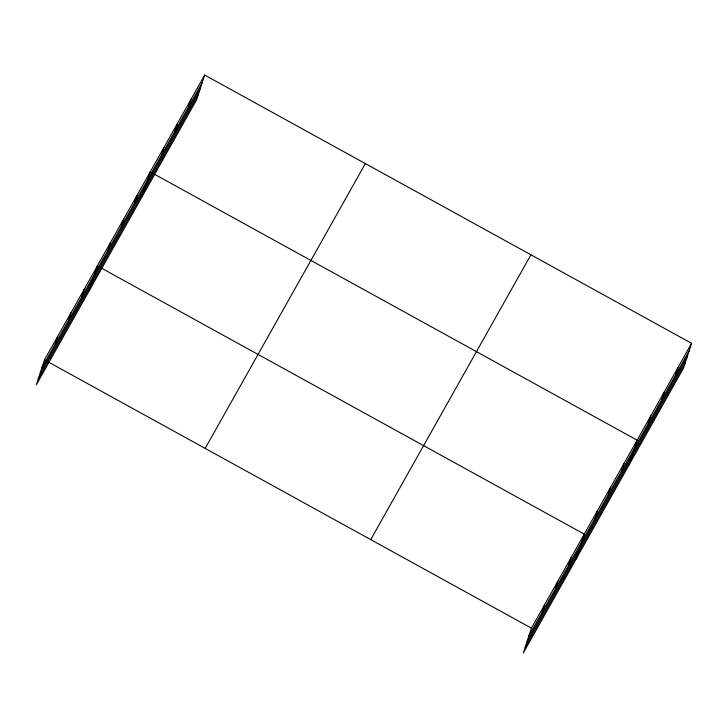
<?xml version="1.0" encoding="UTF-8"?>
<svg xmlns="http://www.w3.org/2000/svg" width="728" height="728" viewBox="0 0 728 728"><rect width="100%" height="100%" fill="white"/><g stroke="black" fill="none" stroke-linecap="round" stroke-linejoin="round"><path stroke-width="1.09" d="M204.677 75.057L44.499 359.878L36.4 384.666L196.578 99.845L204.677 75.057L691.6 343.334L683.501 368.122L523.323 652.943L531.422 628.155L691.6 343.334M55.219 344.026L57.721 336.382M68.432 320.529L70.934 312.885M81.645 297.033L84.148 289.38M89.262 290.672L97.361 265.884L99.272 266.939M108.072 250.032L110.574 242.388M121.285 226.535L123.787 218.891M134.507 203.039L137.001 195.395M142.115 196.687L150.214 171.89L152.134 172.946M161.334 155.328L163.836 147.684M174.948 131.122L177.45 123.478M188.561 106.916L191.064 99.263M542.142 612.312L544.635 604.659M555.355 588.806L557.857 581.162M568.568 565.31L571.07 557.666M576.185 558.958L584.284 534.161L101.183 267.995M594.994 518.318L597.497 510.665M608.208 494.822L610.71 487.169M621.43 471.316L623.923 463.672M629.038 464.964L637.136 440.176L154.045 174.001M648.257 423.614L650.759 415.961M661.87 399.399L664.373 391.755M675.484 375.193L677.986 367.54M42.006 367.522L202.175 82.701M40.149 373.182L200.327 88.361M38.247 379.006L198.426 94.185M205.187 448.412L365.365 163.582M370.743 539.621L530.912 254.8M528.928 635.808L689.097 350.978M527.072 641.459L687.25 356.638M525.17 647.292L685.348 362.462M44.499 359.878L46.419 360.933M48.33 361.989L531.422 628.155"/></g></svg>
